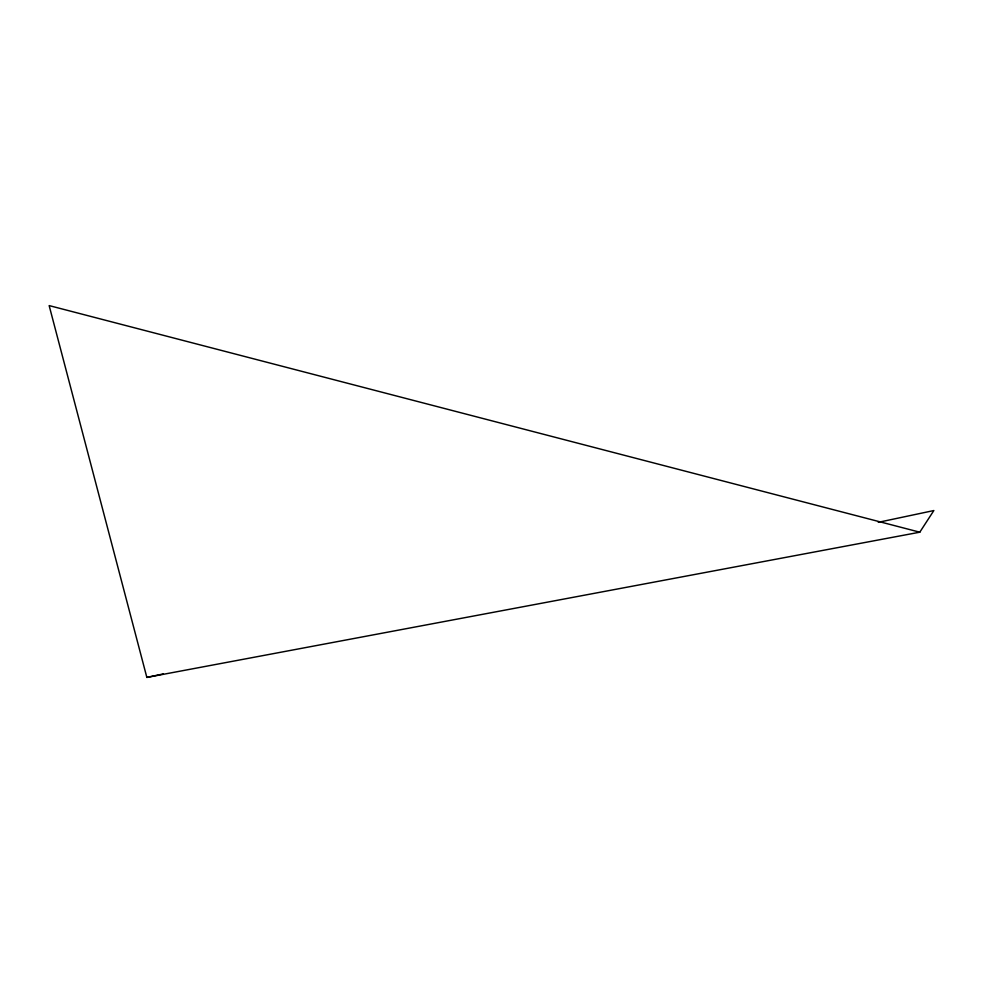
<?xml version="1.0" encoding="UTF-8"?>
<svg xmlns="http://www.w3.org/2000/svg" width="983" height="983" viewBox="0 0 983 983"><rect width="100%" height="100%" fill="white"/><g stroke="black" fill="none" stroke-linecap="round" stroke-linejoin="round"><path stroke-width="1.47" d="M919.793 532.196L49.15 305.59L146.848 677.41L919.793 532.196L933.85 510.546L878.274 522.329M146.848 677.41L163.362 673.908"/></g></svg>
